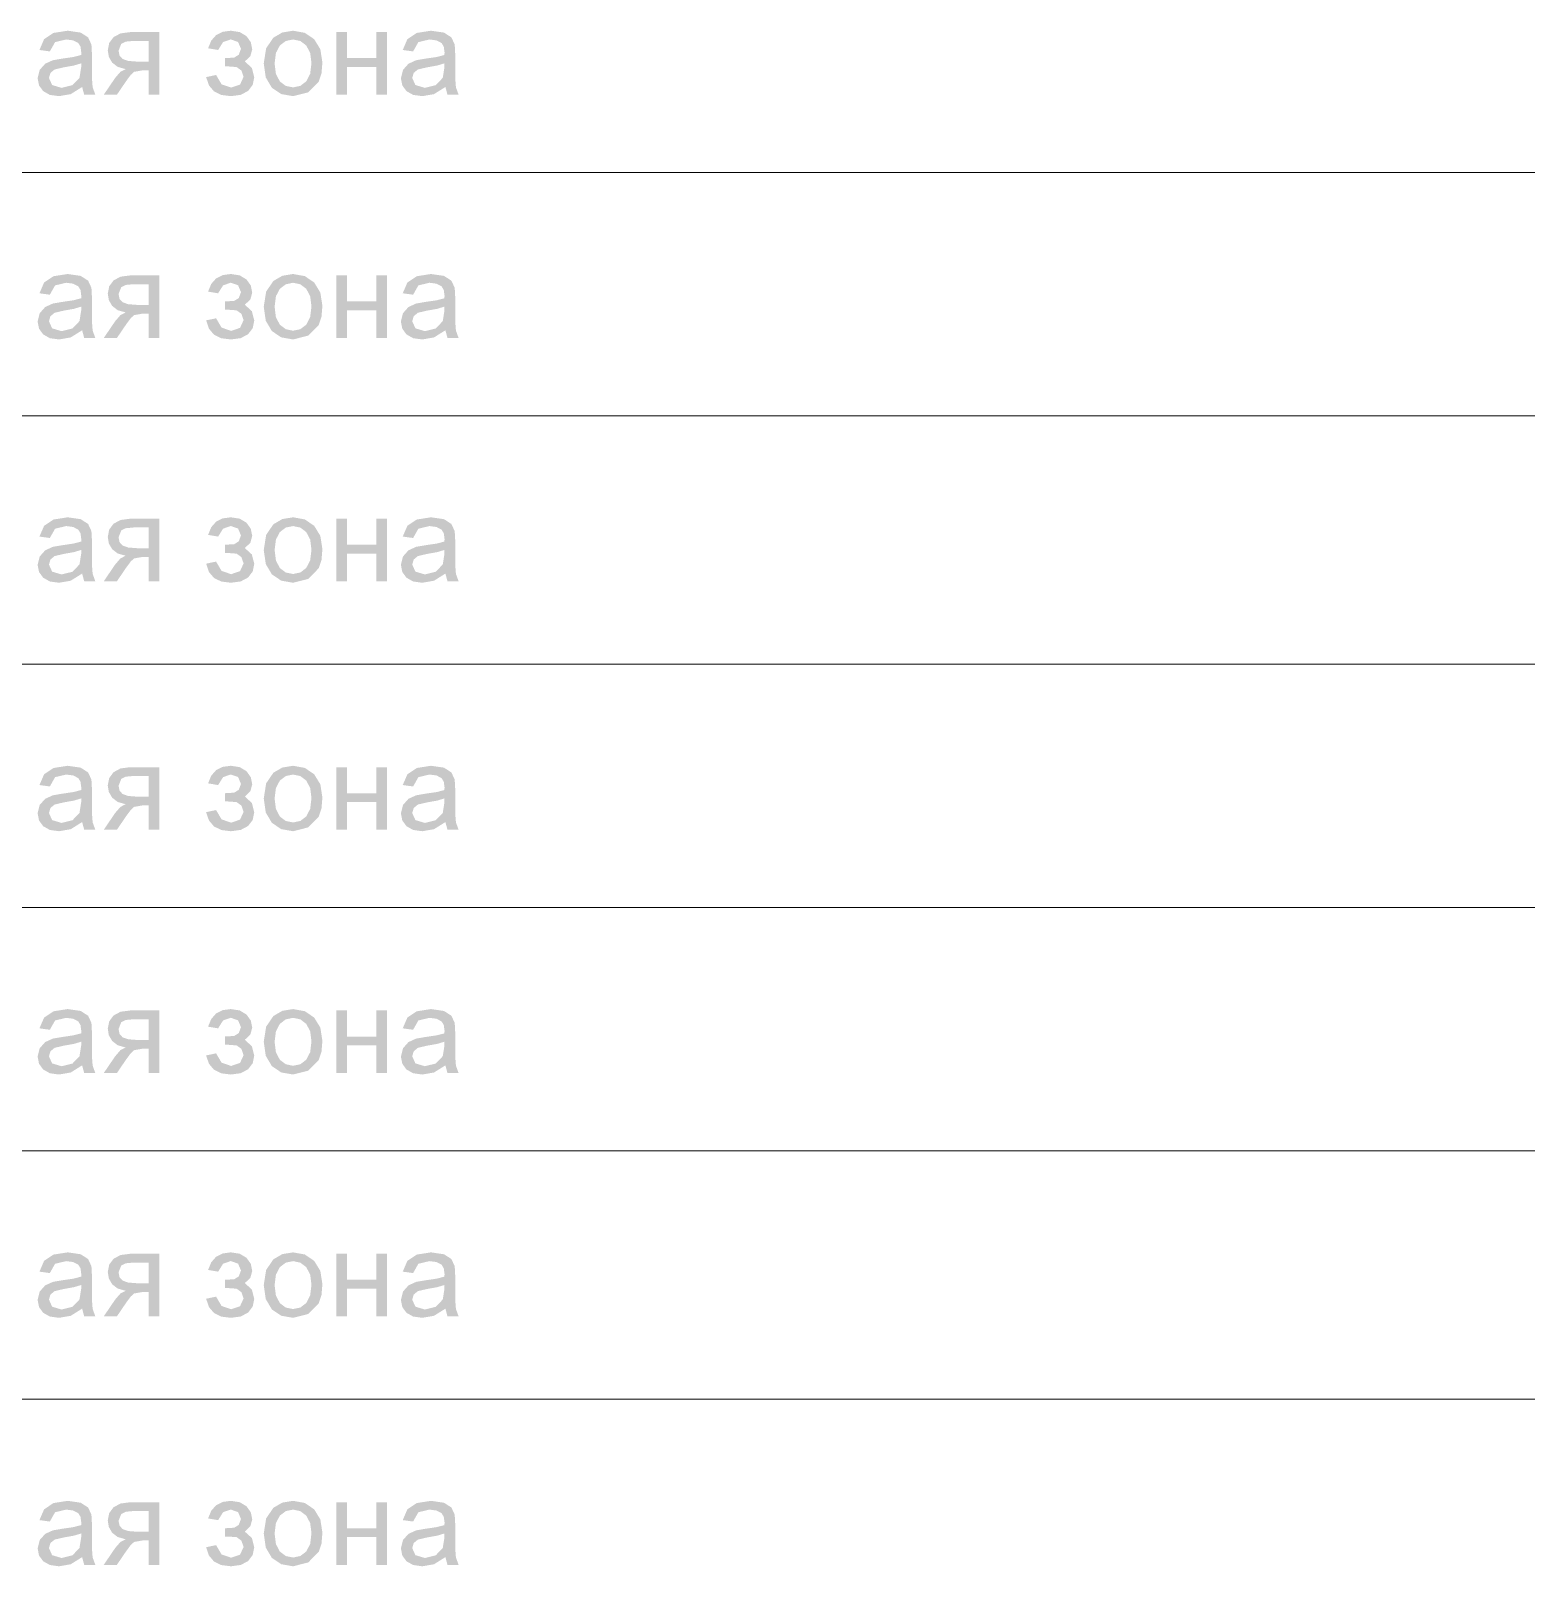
# Model space of a CAD drawing. Header units: millimetres. Extents: x 0 to 420, y 0 to 297.
# Drawn here: x 41.07 to 53.3, y 99.26 to 111.82 of the extents above; entities that cross this region are included whole.
import ezdxf

# ---------------------------------------------------------------- set-up
doc = ezdxf.new("R2010")
doc.units = ezdxf.units.MM

msp = doc.modelspace()

# ---------------------------------------------------------------- hatches: boundary and pattern name
h = msp.add_hatch(color=251)
h.paths.add_polyline_path([(41.491364, 111.357723), (41.398209, 111.299294), (41.302297, 111.282757), (41.227608, 111.293093), (41.172762, 111.324099), (41.138793, 111.370952), (41.127562, 111.429381), (41.14465, 111.497731), (41.189298, 111.547892), (41.252137, 111.576555), (41.329307, 111.589784), (41.42012, 111.603013), (41.483647, 111.61955), (41.484198, 111.64215), (41.478066, 111.68728), (41.459945, 111.717115), (41.41819, 111.738957), (41.360726, 111.746329), (41.270327, 111.724832), (41.227332, 111.648764), (41.142445, 111.66034), (41.180479, 111.748534), (41.257098, 111.799797), (41.373404, 111.817987), (41.479789, 111.802553), (41.540422, 111.763417), (41.567432, 111.704988), (41.571842, 111.624511), (41.571842, 111.508756), (41.573151, 111.410019), (41.577354, 111.355518), (41.599402, 111.294333), (41.508452, 111.294333)], flags=0)
h.paths.add_polyline_path([(41.483647, 111.551199), (41.424598, 111.533285), (41.341985, 111.518678), (41.266468, 111.501039), (41.232293, 111.472927), (41.220166, 111.431585), (41.246073, 111.373708), (41.323244, 111.350557), (41.41254, 111.372605), (41.469867, 111.432688), (41.483647, 111.51978)], flags=0)
h = msp.add_hatch(color=251)
h.paths.add_polyline_path([(42.121584, 111.806412), (42.121584, 111.294333), (42.035044, 111.294333), (42.035044, 111.493873), (41.984883, 111.493873), (41.916532, 111.481746), (41.889178, 111.45701), (41.851489, 111.40623), (41.775421, 111.294333), (41.667934, 111.294333), (41.761641, 111.432137), (41.80436, 111.481608), (41.847079, 111.503795), (41.782243, 111.522054), (41.736836, 111.557263), (41.709827, 111.60384), (41.701007, 111.657033), (41.712652, 111.717253), (41.747861, 111.765071), (41.805187, 111.796077), (41.884011, 111.806412)], flags=0)
h.paths.add_polyline_path([(42.035044, 111.734754), (41.911571, 111.734754), (41.847562, 111.728622), (41.81125, 111.7105), (41.789202, 111.654276), (41.79747, 111.614451), (41.822275, 111.587028), (41.867888, 111.570905), (41.939132, 111.565531), (42.035044, 111.565531)], flags=0)
for points in [[(42.659489, 111.525843), (42.659489, 111.593643), (42.734454, 111.598053), (42.771937, 111.621204), (42.790127, 111.66971), (42.766425, 111.725934), (42.706342, 111.746881), (42.643848, 111.725108), (42.603265, 111.66034), (42.521134, 111.67412), (42.547058, 111.737062), (42.586728, 111.782021), (42.640041, 111.808996), (42.706893, 111.817987), (42.779998, 111.806825), (42.835327, 111.773339), (42.870329, 111.724212), (42.88218, 111.666403), (42.866952, 111.609904), (42.821546, 111.566633), (42.879424, 111.513717), (42.898716, 111.437649), (42.886038, 111.375086), (42.848556, 111.325752), (42.788198, 111.293506), (42.707996, 111.282757), (42.629637, 111.292481), (42.569779, 111.321687), (42.528317, 111.370426), (42.505149, 111.438751), (42.586728, 111.455839), (42.631377, 111.379771), (42.709649, 111.352762), (42.78241, 111.377566), (42.811624, 111.440956), (42.793434, 111.49277), (42.754298, 111.520882), (42.679333, 111.526395)], [(43.570189, 111.806412), (43.657281, 111.806412), (43.657281, 111.593643), (43.897611, 111.593643), (43.897611, 111.806412), (43.984703, 111.806412), (43.984703, 111.294333), (43.897611, 111.294333), (43.897611, 111.521434), (43.657281, 111.521434), (43.657281, 111.294333), (43.570189, 111.294333)], [(42.659489, 109.536177), (42.659489, 109.603976), (42.734454, 109.608386), (42.771937, 109.631537), (42.790127, 109.680044), (42.766425, 109.736268), (42.706342, 109.757214), (42.643848, 109.735441), (42.603265, 109.670673), (42.521134, 109.684454), (42.547058, 109.747395), (42.586728, 109.792354), (42.640041, 109.819329), (42.706893, 109.828321), (42.779998, 109.817159), (42.835327, 109.783672), (42.870329, 109.734545), (42.88218, 109.676737), (42.866952, 109.620237), (42.821546, 109.576967), (42.879424, 109.52405), (42.898716, 109.447982), (42.886038, 109.385419), (42.848556, 109.336086), (42.788198, 109.303839), (42.707996, 109.293091), (42.629637, 109.302814), (42.569779, 109.33202), (42.528317, 109.38076), (42.505149, 109.449085), (42.586728, 109.466172), (42.631377, 109.390105), (42.709649, 109.363095), (42.78241, 109.3879), (42.811624, 109.451289), (42.793434, 109.503104), (42.754298, 109.531216), (42.679333, 109.536728)], [(43.570189, 109.816745), (43.657281, 109.816745), (43.657281, 109.603976), (43.897611, 109.603976), (43.897611, 109.816745), (43.984703, 109.816745), (43.984703, 109.304666), (43.897611, 109.304666), (43.897611, 109.531767), (43.657281, 109.531767), (43.657281, 109.304666), (43.570189, 109.304666)], [(42.659489, 107.54651), (42.659489, 107.614309), (42.734454, 107.618719), (42.771937, 107.64187), (42.790127, 107.690377), (42.766425, 107.746601), (42.706342, 107.767547), (42.643848, 107.745774), (42.603265, 107.681007), (42.521134, 107.694787), (42.547058, 107.757729), (42.586728, 107.802687), (42.640041, 107.829662), (42.706893, 107.838654), (42.779998, 107.827492), (42.835327, 107.794006), (42.870329, 107.744879), (42.88218, 107.68707), (42.866952, 107.63057), (42.821546, 107.5873), (42.879424, 107.534383), (42.898716, 107.458316), (42.886038, 107.395753), (42.848556, 107.346419), (42.788198, 107.314173), (42.707996, 107.303424), (42.629637, 107.313148), (42.569779, 107.342354), (42.528317, 107.391093), (42.505149, 107.459418), (42.586728, 107.476506), (42.631377, 107.400438), (42.709649, 107.373428), (42.78241, 107.398233), (42.811624, 107.461623), (42.793434, 107.513437), (42.754298, 107.541549), (42.679333, 107.547061)], [(43.570189, 107.827079), (43.657281, 107.827079), (43.657281, 107.614309), (43.897611, 107.614309), (43.897611, 107.827079), (43.984703, 107.827079), (43.984703, 107.315), (43.897611, 107.315), (43.897611, 107.5421), (43.657281, 107.5421), (43.657281, 107.315), (43.570189, 107.315)], [(42.659489, 105.51451), (42.659489, 105.582309), (42.734454, 105.586719), (42.771937, 105.60987), (42.790127, 105.658377), (42.766425, 105.714601), (42.706342, 105.735547), (42.643848, 105.713774), (42.603265, 105.649007), (42.521134, 105.662787), (42.547058, 105.725729), (42.586728, 105.770687), (42.640041, 105.797662), (42.706893, 105.806654), (42.779998, 105.795492), (42.835327, 105.762006), (42.870329, 105.712879), (42.88218, 105.65507), (42.866952, 105.59857), (42.821546, 105.5553), (42.879424, 105.502383), (42.898716, 105.426316), (42.886038, 105.363753), (42.848556, 105.314419), (42.788198, 105.282173), (42.707996, 105.271424), (42.629637, 105.281148), (42.569779, 105.310354), (42.528317, 105.359093), (42.505149, 105.427418), (42.586728, 105.444506), (42.631377, 105.368438), (42.709649, 105.341428), (42.78241, 105.366233), (42.811624, 105.429623), (42.793434, 105.481437), (42.754298, 105.509549), (42.679333, 105.515061)], [(43.570189, 105.795079), (43.657281, 105.795079), (43.657281, 105.582309), (43.897611, 105.582309), (43.897611, 105.795079), (43.984703, 105.795079), (43.984703, 105.283), (43.897611, 105.283), (43.897611, 105.5101), (43.657281, 105.5101), (43.657281, 105.283), (43.570189, 105.283)], [(42.659489, 103.524843), (42.659489, 103.592643), (42.734454, 103.597053), (42.771937, 103.620204), (42.790127, 103.668711), (42.766425, 103.724934), (42.706342, 103.745881), (42.643848, 103.724108), (42.603265, 103.65934), (42.521134, 103.67312), (42.547058, 103.736062), (42.586729, 103.781021), (42.640042, 103.807996), (42.706894, 103.816987), (42.779999, 103.805825), (42.835327, 103.772339), (42.870329, 103.723212), (42.88218, 103.665403), (42.866953, 103.608904), (42.821546, 103.565633), (42.879424, 103.512717), (42.898717, 103.436649), (42.886039, 103.374086), (42.848556, 103.324752), (42.788198, 103.292506), (42.707996, 103.281757), (42.629637, 103.291481), (42.569779, 103.320687), (42.528317, 103.369426), (42.505149, 103.437751), (42.586729, 103.454839), (42.631377, 103.378771), (42.70965, 103.351762), (42.78241, 103.376566), (42.811624, 103.439956), (42.793434, 103.49177), (42.754298, 103.519882), (42.679333, 103.525395)], [(43.570189, 103.805412), (43.657281, 103.805412), (43.657281, 103.592643), (43.897611, 103.592643), (43.897611, 103.805412), (43.984703, 103.805412), (43.984703, 103.293333), (43.897611, 103.293333), (43.897611, 103.520434), (43.657281, 103.520434), (43.657281, 103.293333), (43.570189, 103.293333)], [(42.659491, 101.535177), (42.659491, 101.602976), (42.734456, 101.607386), (42.771939, 101.630537), (42.790129, 101.679044), (42.766427, 101.735268), (42.706344, 101.756214), (42.64385, 101.734441), (42.603267, 101.669673), (42.521136, 101.683454), (42.54706, 101.746395), (42.586731, 101.791354), (42.640044, 101.818329), (42.706896, 101.827321), (42.780001, 101.816159), (42.835329, 101.782672), (42.870331, 101.733545), (42.882182, 101.675737), (42.866955, 101.619237), (42.821548, 101.575967), (42.879426, 101.52305), (42.898719, 101.446982), (42.886041, 101.384419), (42.848558, 101.335086), (42.7882, 101.302839), (42.707998, 101.292091), (42.629639, 101.301815), (42.569781, 101.33102), (42.528319, 101.37976), (42.505151, 101.448085), (42.586731, 101.465172), (42.631379, 101.389105), (42.709652, 101.362095), (42.782412, 101.3869), (42.811626, 101.45029), (42.793436, 101.502104), (42.7543, 101.530216), (42.679335, 101.535728)], [(43.570191, 101.815745), (43.657283, 101.815745), (43.657283, 101.602976), (43.897613, 101.602976), (43.897613, 101.815745), (43.984705, 101.815745), (43.984705, 101.303666), (43.897613, 101.303666), (43.897613, 101.530767), (43.657283, 101.530767), (43.657283, 101.303666), (43.570191, 101.303666)], [(42.659489, 99.503177), (42.659489, 99.570976), (42.734454, 99.575386), (42.771937, 99.598537), (42.790127, 99.647044), (42.766425, 99.703268), (42.706342, 99.724214), (42.643848, 99.702441), (42.603265, 99.637673), (42.521134, 99.651454), (42.547058, 99.714395), (42.586728, 99.759354), (42.640041, 99.786329), (42.706893, 99.795321), (42.779998, 99.784159), (42.835327, 99.750672), (42.870329, 99.701545), (42.88218, 99.643737), (42.866952, 99.587237), (42.821546, 99.543967), (42.879424, 99.49105), (42.898716, 99.414982), (42.886038, 99.352419), (42.848556, 99.303086), (42.788198, 99.270839), (42.707996, 99.260091), (42.629637, 99.269815), (42.569779, 99.29902), (42.528317, 99.34776), (42.505149, 99.416085), (42.586728, 99.433172), (42.631377, 99.357105), (42.709649, 99.330095), (42.78241, 99.3549), (42.811624, 99.41829), (42.793434, 99.470104), (42.754298, 99.498216), (42.679333, 99.503728)], [(43.570189, 99.783745), (43.657281, 99.783745), (43.657281, 99.570976), (43.897611, 99.570976), (43.897611, 99.783745), (43.984703, 99.783745), (43.984703, 99.271666), (43.897611, 99.271666), (43.897611, 99.498767), (43.657281, 99.498767), (43.657281, 99.271666), (43.570189, 99.271666)]]:
    msp.add_hatch(color=251).paths.add_polyline_path(points, flags=0)
h = msp.add_hatch(color=251)
h.paths.add_polyline_path([(42.976349, 111.550648), (42.995917, 111.674327), (43.055173, 111.761212), (43.128415, 111.803656), (43.216128, 111.817987), (43.312108, 111.800624), (43.388658, 111.748534), (43.439025, 111.666196), (43.455906, 111.557814), (43.448465, 111.469068), (43.426141, 111.40182), (43.340151, 111.314177), (43.216128, 111.282757), (43.118976, 111.299845), (43.042495, 111.351659), (42.992885, 111.435651)], flags=0)
h.paths.add_polyline_path([(43.065095, 111.550648), (43.075843, 111.464176), (43.108089, 111.402922), (43.156527, 111.366473), (43.216128, 111.354415), (43.275245, 111.366542), (43.323615, 111.403474), (43.355861, 111.465416), (43.366609, 111.553404), (43.355861, 111.6365), (43.323615, 111.697271), (43.275245, 111.733996), (43.216128, 111.746329), (43.156527, 111.733996), (43.108089, 111.697271), (43.075843, 111.636155)], flags=0)
h = msp.add_hatch(color=251)
h.paths.add_polyline_path([(44.461505, 111.357723), (44.36835, 111.299294), (44.272439, 111.282757), (44.197749, 111.293093), (44.142903, 111.324099), (44.108934, 111.370952), (44.097703, 111.429381), (44.114791, 111.497731), (44.159439, 111.547892), (44.222278, 111.576555), (44.299448, 111.589784), (44.390261, 111.603013), (44.453788, 111.61955), (44.45434, 111.64215), (44.448207, 111.68728), (44.430086, 111.717115), (44.388332, 111.738957), (44.330867, 111.746329), (44.240468, 111.724832), (44.197473, 111.648764), (44.112586, 111.66034), (44.15062, 111.748534), (44.227239, 111.799797), (44.343545, 111.817987), (44.44993, 111.802553), (44.510564, 111.763417), (44.537573, 111.704988), (44.541983, 111.624511), (44.541983, 111.508756), (44.543292, 111.410019), (44.547495, 111.355518), (44.569544, 111.294333), (44.478593, 111.294333)], flags=0)
h.paths.add_polyline_path([(44.453788, 111.551199), (44.39474, 111.533285), (44.312126, 111.518678), (44.23661, 111.501039), (44.202434, 111.472927), (44.190308, 111.431585), (44.216215, 111.373708), (44.293385, 111.350557), (44.382682, 111.372605), (44.440008, 111.432688), (44.453788, 111.51978)], flags=0)
h = msp.add_hatch(color=251)
h.paths.add_polyline_path([(41.491364, 109.368056), (41.398209, 109.309627), (41.302297, 109.293091), (41.227608, 109.303426), (41.172762, 109.334432), (41.138793, 109.381285), (41.127562, 109.439714), (41.14465, 109.508065), (41.189298, 109.558225), (41.252137, 109.586888), (41.329307, 109.600118), (41.42012, 109.613347), (41.483647, 109.629883), (41.484198, 109.652483), (41.478066, 109.697614), (41.459945, 109.727448), (41.41819, 109.74929), (41.360726, 109.756663), (41.270327, 109.735165), (41.227332, 109.659098), (41.142445, 109.670673), (41.180479, 109.758868), (41.257098, 109.810131), (41.373404, 109.828321), (41.479789, 109.812887), (41.540422, 109.77375), (41.567432, 109.715322), (41.571842, 109.634844), (41.571842, 109.519089), (41.573151, 109.420353), (41.577354, 109.365851), (41.599402, 109.304666), (41.508452, 109.304666)], flags=0)
h.paths.add_polyline_path([(41.483647, 109.561533), (41.424598, 109.543618), (41.341985, 109.529011), (41.266468, 109.511372), (41.232293, 109.48326), (41.220166, 109.441919), (41.246073, 109.384041), (41.323244, 109.36089), (41.41254, 109.382939), (41.469867, 109.443021), (41.483647, 109.530113)], flags=0)
h = msp.add_hatch(color=251)
h.paths.add_polyline_path([(42.121584, 109.816745), (42.121584, 109.304666), (42.035044, 109.304666), (42.035044, 109.504206), (41.984883, 109.504206), (41.916532, 109.492079), (41.889178, 109.467344), (41.851489, 109.416563), (41.775421, 109.304666), (41.667934, 109.304666), (41.761641, 109.44247), (41.80436, 109.491942), (41.847079, 109.514128), (41.782243, 109.532387), (41.736836, 109.567596), (41.709827, 109.614174), (41.701007, 109.667366), (41.712652, 109.727586), (41.747861, 109.775404), (41.805187, 109.80641), (41.884011, 109.816745)], flags=0)
h.paths.add_polyline_path([(42.035044, 109.745087), (41.911571, 109.745087), (41.847562, 109.738955), (41.81125, 109.720834), (41.789202, 109.66461), (41.79747, 109.624785), (41.822275, 109.597362), (41.867888, 109.581238), (41.939132, 109.575864), (42.035044, 109.575864)], flags=0)
h = msp.add_hatch(color=251)
h.paths.add_polyline_path([(42.976349, 109.560981), (42.995917, 109.68466), (43.055173, 109.771546), (43.128415, 109.813989), (43.216128, 109.828321), (43.312108, 109.810957), (43.388658, 109.758868), (43.439025, 109.67653), (43.455906, 109.568147), (43.448465, 109.479401), (43.426141, 109.412153), (43.340151, 109.32451), (43.216128, 109.293091), (43.118976, 109.310178), (43.042495, 109.361993), (42.992885, 109.445984)], flags=0)
h.paths.add_polyline_path([(43.065095, 109.560981), (43.075843, 109.474509), (43.108089, 109.413256), (43.156527, 109.376807), (43.216128, 109.364749), (43.275245, 109.376875), (43.323615, 109.413807), (43.355861, 109.47575), (43.366609, 109.563737), (43.355861, 109.646833), (43.323615, 109.707605), (43.275245, 109.744329), (43.216128, 109.756663), (43.156527, 109.744329), (43.108089, 109.707605), (43.075843, 109.646489)], flags=0)
h = msp.add_hatch(color=251)
h.paths.add_polyline_path([(44.461505, 109.368056), (44.36835, 109.309627), (44.272439, 109.293091), (44.197749, 109.303426), (44.142903, 109.334432), (44.108934, 109.381285), (44.097703, 109.439714), (44.114791, 109.508065), (44.159439, 109.558225), (44.222278, 109.586888), (44.299448, 109.600118), (44.390261, 109.613347), (44.453788, 109.629883), (44.45434, 109.652483), (44.448207, 109.697614), (44.430086, 109.727448), (44.388332, 109.74929), (44.330867, 109.756663), (44.240468, 109.735165), (44.197473, 109.659098), (44.112586, 109.670673), (44.15062, 109.758868), (44.227239, 109.810131), (44.343545, 109.828321), (44.44993, 109.812887), (44.510564, 109.77375), (44.537573, 109.715322), (44.541983, 109.634844), (44.541983, 109.519089), (44.543292, 109.420353), (44.547495, 109.365851), (44.569544, 109.304666), (44.478593, 109.304666)], flags=0)
h.paths.add_polyline_path([(44.453788, 109.561533), (44.39474, 109.543618), (44.312126, 109.529011), (44.23661, 109.511372), (44.202434, 109.48326), (44.190308, 109.441919), (44.216215, 109.384041), (44.293385, 109.36089), (44.382682, 109.382939), (44.440008, 109.443021), (44.453788, 109.530113)], flags=0)
h = msp.add_hatch(color=251)
h.paths.add_polyline_path([(41.491364, 107.378389), (41.398209, 107.319961), (41.302297, 107.303424), (41.227608, 107.313759), (41.172762, 107.344765), (41.138793, 107.391618), (41.127562, 107.450047), (41.14465, 107.518398), (41.189298, 107.568559), (41.252137, 107.597222), (41.329307, 107.610451), (41.42012, 107.62368), (41.483647, 107.640217), (41.484198, 107.662816), (41.478066, 107.707947), (41.459945, 107.737782), (41.41819, 107.759624), (41.360726, 107.766996), (41.270327, 107.745499), (41.227332, 107.669431), (41.142445, 107.681007), (41.180479, 107.769201), (41.257098, 107.820464), (41.373404, 107.838654), (41.479789, 107.82322), (41.540422, 107.784084), (41.567432, 107.725655), (41.571842, 107.645178), (41.571842, 107.529422), (41.573151, 107.430686), (41.577354, 107.376184), (41.599402, 107.315), (41.508452, 107.315)], flags=0)
h.paths.add_polyline_path([(41.483647, 107.571866), (41.424598, 107.553951), (41.341985, 107.539344), (41.266468, 107.521705), (41.232293, 107.493593), (41.220166, 107.452252), (41.246073, 107.394375), (41.323244, 107.371224), (41.41254, 107.393272), (41.469867, 107.453355), (41.483647, 107.540447)], flags=0)
h = msp.add_hatch(color=251)
h.paths.add_polyline_path([(42.121584, 107.827079), (42.121584, 107.315), (42.035044, 107.315), (42.035044, 107.51454), (41.984883, 107.51454), (41.916532, 107.502413), (41.889178, 107.477677), (41.851489, 107.426896), (41.775421, 107.315), (41.667934, 107.315), (41.761641, 107.452803), (41.80436, 107.502275), (41.847079, 107.524461), (41.782243, 107.54272), (41.736836, 107.577929), (41.709827, 107.624507), (41.701007, 107.677699), (41.712652, 107.737919), (41.747861, 107.785737), (41.805187, 107.816743), (41.884011, 107.827079)], flags=0)
h.paths.add_polyline_path([(42.035044, 107.755421), (41.911571, 107.755421), (41.847562, 107.749288), (41.81125, 107.731167), (41.789202, 107.674943), (41.79747, 107.635118), (41.822275, 107.607695), (41.867888, 107.591572), (41.939132, 107.586197), (42.035044, 107.586197)], flags=0)
h = msp.add_hatch(color=251)
h.paths.add_polyline_path([(42.976349, 107.571315), (42.995917, 107.694994), (43.055173, 107.781879), (43.128415, 107.824322), (43.216128, 107.838654), (43.312108, 107.821291), (43.388658, 107.769201), (43.439025, 107.686863), (43.455906, 107.57848), (43.448465, 107.489735), (43.426141, 107.422487), (43.340151, 107.334843), (43.216128, 107.303424), (43.118976, 107.320512), (43.042495, 107.372326), (42.992885, 107.456317)], flags=0)
h.paths.add_polyline_path([(43.065095, 107.571315), (43.075843, 107.484843), (43.108089, 107.423589), (43.156527, 107.38714), (43.216128, 107.375082), (43.275245, 107.387209), (43.323615, 107.42414), (43.355861, 107.486083), (43.366609, 107.574071), (43.355861, 107.657166), (43.323615, 107.717938), (43.275245, 107.754663), (43.216128, 107.766996), (43.156527, 107.754663), (43.108089, 107.717938), (43.075843, 107.656822)], flags=0)
h = msp.add_hatch(color=251)
h.paths.add_polyline_path([(44.461505, 107.378389), (44.36835, 107.319961), (44.272439, 107.303424), (44.197749, 107.313759), (44.142903, 107.344765), (44.108934, 107.391618), (44.097703, 107.450047), (44.114791, 107.518398), (44.159439, 107.568559), (44.222278, 107.597222), (44.299448, 107.610451), (44.390261, 107.62368), (44.453788, 107.640217), (44.45434, 107.662816), (44.448207, 107.707947), (44.430086, 107.737782), (44.388332, 107.759624), (44.330867, 107.766996), (44.240468, 107.745499), (44.197473, 107.669431), (44.112586, 107.681007), (44.15062, 107.769201), (44.227239, 107.820464), (44.343545, 107.838654), (44.44993, 107.82322), (44.510564, 107.784084), (44.537573, 107.725655), (44.541983, 107.645178), (44.541983, 107.529422), (44.543292, 107.430686), (44.547495, 107.376184), (44.569544, 107.315), (44.478593, 107.315)], flags=0)
h.paths.add_polyline_path([(44.453788, 107.571866), (44.39474, 107.553951), (44.312126, 107.539344), (44.23661, 107.521705), (44.202434, 107.493593), (44.190308, 107.452252), (44.216215, 107.394375), (44.293385, 107.371224), (44.382682, 107.393272), (44.440008, 107.453355), (44.453788, 107.540447)], flags=0)
h = msp.add_hatch(color=251)
h.paths.add_polyline_path([(41.491364, 105.346389), (41.398209, 105.287961), (41.302297, 105.271424), (41.227608, 105.281759), (41.172762, 105.312765), (41.138793, 105.359619), (41.127562, 105.418047), (41.14465, 105.486398), (41.189298, 105.536559), (41.252137, 105.565222), (41.329307, 105.578451), (41.42012, 105.59168), (41.483647, 105.608217), (41.484198, 105.630816), (41.478066, 105.675947), (41.459945, 105.705782), (41.41819, 105.727624), (41.360726, 105.734996), (41.270327, 105.713499), (41.227332, 105.637431), (41.142445, 105.649007), (41.180479, 105.737201), (41.257098, 105.788464), (41.373404, 105.806654), (41.479789, 105.79122), (41.540422, 105.752084), (41.567432, 105.693655), (41.571842, 105.613178), (41.571842, 105.497422), (41.573151, 105.398686), (41.577354, 105.344184), (41.599402, 105.283), (41.508452, 105.283)], flags=0)
h.paths.add_polyline_path([(41.483647, 105.539866), (41.424598, 105.521951), (41.341985, 105.507344), (41.266468, 105.489705), (41.232293, 105.461593), (41.220166, 105.420252), (41.246073, 105.362375), (41.323244, 105.339224), (41.41254, 105.361272), (41.469867, 105.421355), (41.483647, 105.508447)], flags=0)
h = msp.add_hatch(color=251)
h.paths.add_polyline_path([(42.121584, 105.795079), (42.121584, 105.283), (42.035044, 105.283), (42.035044, 105.48254), (41.984883, 105.48254), (41.916532, 105.470413), (41.889178, 105.445677), (41.851489, 105.394896), (41.775421, 105.283), (41.667934, 105.283), (41.761641, 105.420803), (41.80436, 105.470275), (41.847079, 105.492461), (41.782243, 105.51072), (41.736836, 105.545929), (41.709827, 105.592507), (41.701007, 105.645699), (41.712652, 105.70592), (41.747861, 105.753737), (41.805187, 105.784743), (41.884011, 105.795079)], flags=0)
h.paths.add_polyline_path([(42.035044, 105.723421), (41.911571, 105.723421), (41.847562, 105.717288), (41.81125, 105.699167), (41.789202, 105.642943), (41.79747, 105.603118), (41.822275, 105.575695), (41.867888, 105.559572), (41.939132, 105.554197), (42.035044, 105.554197)], flags=0)
h = msp.add_hatch(color=251)
h.paths.add_polyline_path([(42.976349, 105.539315), (42.995917, 105.662994), (43.055173, 105.749879), (43.128415, 105.792322), (43.216128, 105.806654), (43.312108, 105.789291), (43.388658, 105.737201), (43.439025, 105.654863), (43.455906, 105.54648), (43.448465, 105.457735), (43.426141, 105.390487), (43.340151, 105.302843), (43.216128, 105.271424), (43.118976, 105.288512), (43.042495, 105.340326), (42.992885, 105.424317)], flags=0)
h.paths.add_polyline_path([(43.065095, 105.539315), (43.075843, 105.452843), (43.108089, 105.391589), (43.156527, 105.35514), (43.216128, 105.343082), (43.275245, 105.355209), (43.323615, 105.39214), (43.355861, 105.454083), (43.366609, 105.542071), (43.355861, 105.625166), (43.323615, 105.685938), (43.275245, 105.722663), (43.216128, 105.734996), (43.156527, 105.722663), (43.108089, 105.685938), (43.075843, 105.624822)], flags=0)
h = msp.add_hatch(color=251)
h.paths.add_polyline_path([(44.461505, 105.346389), (44.36835, 105.287961), (44.272439, 105.271424), (44.197749, 105.281759), (44.142903, 105.312765), (44.108934, 105.359619), (44.097703, 105.418047), (44.114791, 105.486398), (44.159439, 105.536559), (44.222278, 105.565222), (44.299448, 105.578451), (44.390261, 105.59168), (44.453788, 105.608217), (44.45434, 105.630816), (44.448207, 105.675947), (44.430086, 105.705782), (44.388332, 105.727624), (44.330867, 105.734996), (44.240468, 105.713499), (44.197473, 105.637431), (44.112586, 105.649007), (44.15062, 105.737201), (44.227239, 105.788464), (44.343545, 105.806654), (44.44993, 105.79122), (44.510564, 105.752084), (44.537573, 105.693655), (44.541983, 105.613178), (44.541983, 105.497422), (44.543292, 105.398686), (44.547495, 105.344184), (44.569544, 105.283), (44.478593, 105.283)], flags=0)
h.paths.add_polyline_path([(44.453788, 105.539866), (44.39474, 105.521951), (44.312126, 105.507344), (44.23661, 105.489705), (44.202434, 105.461593), (44.190308, 105.420252), (44.216215, 105.362375), (44.293385, 105.339224), (44.382682, 105.361272), (44.440008, 105.421355), (44.453788, 105.508447)], flags=0)
h = msp.add_hatch(color=251)
h.paths.add_polyline_path([(41.491365, 103.356723), (41.398209, 103.298294), (41.302298, 103.281757), (41.227608, 103.292093), (41.172762, 103.323099), (41.138793, 103.369952), (41.127562, 103.428381), (41.14465, 103.496731), (41.189299, 103.546892), (41.252137, 103.575555), (41.329307, 103.588784), (41.42012, 103.602013), (41.483647, 103.61855), (41.484199, 103.64115), (41.478066, 103.686281), (41.459945, 103.716115), (41.418191, 103.737957), (41.360726, 103.745329), (41.270327, 103.723832), (41.227332, 103.647764), (41.142445, 103.65934), (41.180479, 103.747534), (41.257098, 103.798797), (41.373404, 103.816987), (41.479789, 103.801553), (41.540423, 103.762417), (41.567432, 103.703988), (41.571842, 103.623511), (41.571842, 103.507756), (41.573151, 103.409019), (41.577354, 103.354518), (41.599403, 103.293333), (41.508452, 103.293333)], flags=0)
h.paths.add_polyline_path([(41.483647, 103.550199), (41.424599, 103.532285), (41.341985, 103.517678), (41.266469, 103.500039), (41.232293, 103.471927), (41.220167, 103.430586), (41.246074, 103.372708), (41.323244, 103.349557), (41.412541, 103.371605), (41.469867, 103.431688), (41.483647, 103.51878)], flags=0)
h = msp.add_hatch(color=251)
h.paths.add_polyline_path([(42.121585, 103.805412), (42.121585, 103.293333), (42.035044, 103.293333), (42.035044, 103.492873), (41.984883, 103.492873), (41.916533, 103.480746), (41.889179, 103.45601), (41.851489, 103.40523), (41.775422, 103.293333), (41.667935, 103.293333), (41.761641, 103.431137), (41.80436, 103.480608), (41.84708, 103.502795), (41.782243, 103.521054), (41.736836, 103.556263), (41.709827, 103.60284), (41.701007, 103.656033), (41.712652, 103.716253), (41.747861, 103.764071), (41.805187, 103.795077), (41.884011, 103.805412)], flags=0)
h.paths.add_polyline_path([(42.035044, 103.733754), (41.911572, 103.733754), (41.847562, 103.727622), (41.811251, 103.7095), (41.789202, 103.653276), (41.79747, 103.613451), (41.822275, 103.586028), (41.867888, 103.569905), (41.939132, 103.564531), (42.035044, 103.564531)], flags=0)
h = msp.add_hatch(color=251)
h.paths.add_polyline_path([(42.976349, 103.549648), (42.995917, 103.673327), (43.055173, 103.760212), (43.128416, 103.802656), (43.216128, 103.816987), (43.312108, 103.799624), (43.388658, 103.747534), (43.439025, 103.665197), (43.455906, 103.556814), (43.448465, 103.468068), (43.426141, 103.40082), (43.340151, 103.313177), (43.216128, 103.281757), (43.118976, 103.298845), (43.042495, 103.350659), (42.992886, 103.434651)], flags=0)
h.paths.add_polyline_path([(43.065095, 103.549648), (43.075844, 103.463176), (43.10809, 103.401922), (43.156528, 103.365473), (43.216128, 103.353415), (43.275246, 103.365542), (43.323615, 103.402474), (43.355861, 103.464416), (43.36661, 103.552404), (43.355861, 103.6355), (43.323615, 103.696271), (43.275246, 103.732996), (43.216128, 103.745329), (43.156528, 103.732996), (43.10809, 103.696271), (43.075844, 103.635155)], flags=0)
h = msp.add_hatch(color=251)
h.paths.add_polyline_path([(44.461506, 103.356723), (44.36835, 103.298294), (44.272439, 103.281757), (44.197749, 103.292093), (44.142903, 103.323099), (44.108935, 103.369952), (44.097704, 103.428381), (44.114791, 103.496731), (44.15944, 103.546892), (44.222278, 103.575555), (44.299448, 103.588784), (44.390261, 103.602013), (44.453789, 103.61855), (44.45434, 103.64115), (44.448208, 103.686281), (44.430086, 103.716115), (44.388332, 103.737957), (44.330868, 103.745329), (44.240468, 103.723832), (44.197474, 103.647764), (44.112586, 103.65934), (44.15062, 103.747534), (44.227239, 103.798797), (44.343546, 103.816987), (44.44993, 103.801553), (44.510564, 103.762417), (44.537573, 103.703988), (44.541983, 103.623511), (44.541983, 103.507756), (44.543292, 103.409019), (44.547495, 103.354518), (44.569544, 103.293333), (44.478593, 103.293333)], flags=0)
h.paths.add_polyline_path([(44.453789, 103.550199), (44.39474, 103.532285), (44.312126, 103.517678), (44.23661, 103.500039), (44.202435, 103.471927), (44.190308, 103.430586), (44.216215, 103.372708), (44.293385, 103.349557), (44.382682, 103.371605), (44.440008, 103.431688), (44.453789, 103.51878)], flags=0)
h = msp.add_hatch(color=251)
h.paths.add_polyline_path([(41.491367, 101.367056), (41.398211, 101.308627), (41.3023, 101.292091), (41.22761, 101.302426), (41.172764, 101.333432), (41.138795, 101.380285), (41.127564, 101.438714), (41.144652, 101.507065), (41.189301, 101.557225), (41.252139, 101.585888), (41.329309, 101.599118), (41.420122, 101.612347), (41.483649, 101.628883), (41.484201, 101.651483), (41.478068, 101.696614), (41.459947, 101.726448), (41.418193, 101.74829), (41.360728, 101.755663), (41.270329, 101.734165), (41.227334, 101.658098), (41.142447, 101.669673), (41.180481, 101.757868), (41.2571, 101.809131), (41.373406, 101.827321), (41.479791, 101.811887), (41.540425, 101.77275), (41.567434, 101.714322), (41.571844, 101.633844), (41.571844, 101.518089), (41.573153, 101.419353), (41.577356, 101.364851), (41.599405, 101.303666), (41.508454, 101.303666)], flags=0)
h.paths.add_polyline_path([(41.483649, 101.560533), (41.424601, 101.542618), (41.341987, 101.528011), (41.266471, 101.510372), (41.232295, 101.48226), (41.220169, 101.440919), (41.246076, 101.383041), (41.323246, 101.35989), (41.412543, 101.381939), (41.469869, 101.442021), (41.483649, 101.529113)], flags=0)
h = msp.add_hatch(color=251)
h.paths.add_polyline_path([(42.121587, 101.815745), (42.121587, 101.303666), (42.035046, 101.303666), (42.035046, 101.503206), (41.984885, 101.503206), (41.916535, 101.491079), (41.889181, 101.466344), (41.851491, 101.415563), (41.775424, 101.303666), (41.667937, 101.303666), (41.761643, 101.44147), (41.804362, 101.490942), (41.847082, 101.513128), (41.782245, 101.531387), (41.736838, 101.566596), (41.709829, 101.613174), (41.701009, 101.666366), (41.712654, 101.726586), (41.747863, 101.774404), (41.805189, 101.80541), (41.884013, 101.815745)], flags=0)
h.paths.add_polyline_path([(42.035046, 101.744087), (41.911574, 101.744087), (41.847564, 101.737955), (41.811253, 101.719834), (41.789204, 101.66361), (41.797472, 101.623785), (41.822277, 101.596362), (41.86789, 101.580239), (41.939134, 101.574864), (42.035046, 101.574864)], flags=0)
h = msp.add_hatch(color=251)
h.paths.add_polyline_path([(42.976351, 101.559981), (42.995919, 101.68366), (43.055175, 101.770546), (43.128418, 101.812989), (43.21613, 101.827321), (43.31211, 101.809957), (43.38866, 101.757868), (43.439027, 101.67553), (43.455908, 101.567147), (43.448467, 101.478402), (43.426143, 101.411153), (43.340153, 101.32351), (43.21613, 101.292091), (43.118978, 101.309178), (43.042497, 101.360993), (42.992888, 101.444984)], flags=0)
h.paths.add_polyline_path([(43.065097, 101.559981), (43.075846, 101.473509), (43.108092, 101.412256), (43.15653, 101.375807), (43.21613, 101.363749), (43.275248, 101.375875), (43.323617, 101.412807), (43.355863, 101.47475), (43.366612, 101.562737), (43.355863, 101.645833), (43.323617, 101.706605), (43.275248, 101.743329), (43.21613, 101.755663), (43.15653, 101.743329), (43.108092, 101.706605), (43.075846, 101.645489)], flags=0)
h = msp.add_hatch(color=251)
h.paths.add_polyline_path([(44.461508, 101.367056), (44.368352, 101.308627), (44.272441, 101.292091), (44.197751, 101.302426), (44.142905, 101.333432), (44.108937, 101.380285), (44.097706, 101.438714), (44.114793, 101.507065), (44.159442, 101.557225), (44.22228, 101.585888), (44.29945, 101.599118), (44.390263, 101.612347), (44.453791, 101.628883), (44.454342, 101.651483), (44.44821, 101.696614), (44.430088, 101.726448), (44.388334, 101.74829), (44.33087, 101.755663), (44.24047, 101.734165), (44.197476, 101.658098), (44.112588, 101.669673), (44.150622, 101.757868), (44.227241, 101.809131), (44.343548, 101.827321), (44.449932, 101.811887), (44.510566, 101.77275), (44.537575, 101.714322), (44.541985, 101.633844), (44.541985, 101.518089), (44.543294, 101.419353), (44.547497, 101.364851), (44.569546, 101.303666), (44.478595, 101.303666)], flags=0)
h.paths.add_polyline_path([(44.453791, 101.560533), (44.394742, 101.542618), (44.312128, 101.528011), (44.236612, 101.510372), (44.202437, 101.48226), (44.19031, 101.440919), (44.216217, 101.383041), (44.293387, 101.35989), (44.382684, 101.381939), (44.44001, 101.442021), (44.453791, 101.529113)], flags=0)
h = msp.add_hatch(color=251)
h.paths.add_polyline_path([(41.491364, 99.335056), (41.398209, 99.276627), (41.302297, 99.260091), (41.227608, 99.270426), (41.172762, 99.301432), (41.138793, 99.348285), (41.127562, 99.406714), (41.14465, 99.475065), (41.189298, 99.525225), (41.252137, 99.553888), (41.329307, 99.567118), (41.42012, 99.580347), (41.483647, 99.596883), (41.484198, 99.619483), (41.478066, 99.664614), (41.459945, 99.694448), (41.41819, 99.71629), (41.360726, 99.723663), (41.270327, 99.702165), (41.227332, 99.626098), (41.142445, 99.637673), (41.180479, 99.725868), (41.257098, 99.777131), (41.373404, 99.795321), (41.479789, 99.779887), (41.540422, 99.74075), (41.567432, 99.682322), (41.571842, 99.601844), (41.571842, 99.486089), (41.573151, 99.387353), (41.577354, 99.332851), (41.599402, 99.271666), (41.508452, 99.271666)], flags=0)
h.paths.add_polyline_path([(41.483647, 99.528533), (41.424598, 99.510618), (41.341985, 99.496011), (41.266468, 99.478372), (41.232293, 99.45026), (41.220166, 99.408919), (41.246073, 99.351041), (41.323244, 99.32789), (41.41254, 99.349939), (41.469867, 99.410021), (41.483647, 99.497113)], flags=0)
h = msp.add_hatch(color=251)
h.paths.add_polyline_path([(42.121584, 99.783745), (42.121584, 99.271666), (42.035044, 99.271666), (42.035044, 99.471206), (41.984883, 99.471206), (41.916532, 99.459079), (41.889178, 99.434344), (41.851489, 99.383563), (41.775421, 99.271666), (41.667934, 99.271666), (41.761641, 99.40947), (41.80436, 99.458942), (41.847079, 99.481128), (41.782243, 99.499387), (41.736836, 99.534596), (41.709827, 99.581174), (41.701007, 99.634366), (41.712652, 99.694586), (41.747861, 99.742404), (41.805187, 99.77341), (41.884011, 99.783745)], flags=0)
h.paths.add_polyline_path([(42.035044, 99.712087), (41.911571, 99.712087), (41.847562, 99.705955), (41.81125, 99.687834), (41.789202, 99.63161), (41.79747, 99.591785), (41.822275, 99.564362), (41.867888, 99.548239), (41.939132, 99.542864), (42.035044, 99.542864)], flags=0)
h = msp.add_hatch(color=251)
h.paths.add_polyline_path([(42.976349, 99.527981), (42.995917, 99.65166), (43.055173, 99.738546), (43.128415, 99.780989), (43.216128, 99.795321), (43.312108, 99.777958), (43.388658, 99.725868), (43.439025, 99.64353), (43.455906, 99.535147), (43.448465, 99.446402), (43.426141, 99.379153), (43.340151, 99.29151), (43.216128, 99.260091), (43.118976, 99.277178), (43.042495, 99.328993), (42.992885, 99.412984)], flags=0)
h.paths.add_polyline_path([(43.065095, 99.527981), (43.075843, 99.441509), (43.108089, 99.380256), (43.156527, 99.343807), (43.216128, 99.331749), (43.275245, 99.343875), (43.323615, 99.380807), (43.355861, 99.44275), (43.366609, 99.530737), (43.355861, 99.613833), (43.323615, 99.674605), (43.275245, 99.711329), (43.216128, 99.723663), (43.156527, 99.711329), (43.108089, 99.674605), (43.075843, 99.613489)], flags=0)
h = msp.add_hatch(color=251)
h.paths.add_polyline_path([(44.461505, 99.335056), (44.36835, 99.276627), (44.272439, 99.260091), (44.197749, 99.270426), (44.142903, 99.301432), (44.108934, 99.348285), (44.097703, 99.406714), (44.114791, 99.475065), (44.159439, 99.525225), (44.222278, 99.553888), (44.299448, 99.567118), (44.390261, 99.580347), (44.453788, 99.596883), (44.45434, 99.619483), (44.448207, 99.664614), (44.430086, 99.694448), (44.388332, 99.71629), (44.330867, 99.723663), (44.240468, 99.702165), (44.197473, 99.626098), (44.112586, 99.637673), (44.15062, 99.725868), (44.227239, 99.777131), (44.343545, 99.795321), (44.44993, 99.779887), (44.510564, 99.74075), (44.537573, 99.682322), (44.541983, 99.601844), (44.541983, 99.486089), (44.543292, 99.387353), (44.547495, 99.332851), (44.569544, 99.271666), (44.478593, 99.271666)], flags=0)
h.paths.add_polyline_path([(44.453788, 99.528533), (44.39474, 99.510618), (44.312126, 99.496011), (44.23661, 99.478372), (44.202434, 99.45026), (44.190308, 99.408919), (44.216215, 99.351041), (44.293385, 99.32789), (44.382682, 99.349939), (44.440008, 99.410021), (44.453788, 99.497113)], flags=0)

# ---------------------------------------------------------------- linework, layer by layer
at = {"color": 7, "lineweight": 0}
for points in [[(28.913668, 110.659333), (77.681668, 110.659333)], [(28.913668, 108.669666), (77.681668, 108.669666)], [(28.913668, 106.637666), (77.681668, 106.637666)], [(28.913668, 104.648), (77.681668, 104.648)], [(28.913668, 102.658333), (77.681668, 102.658333)], [(28.913668, 100.626333), (77.681668, 100.626333)]]:
    msp.add_lwpolyline(points, dxfattribs=at)

doc.saveas('drawing.dxf')
